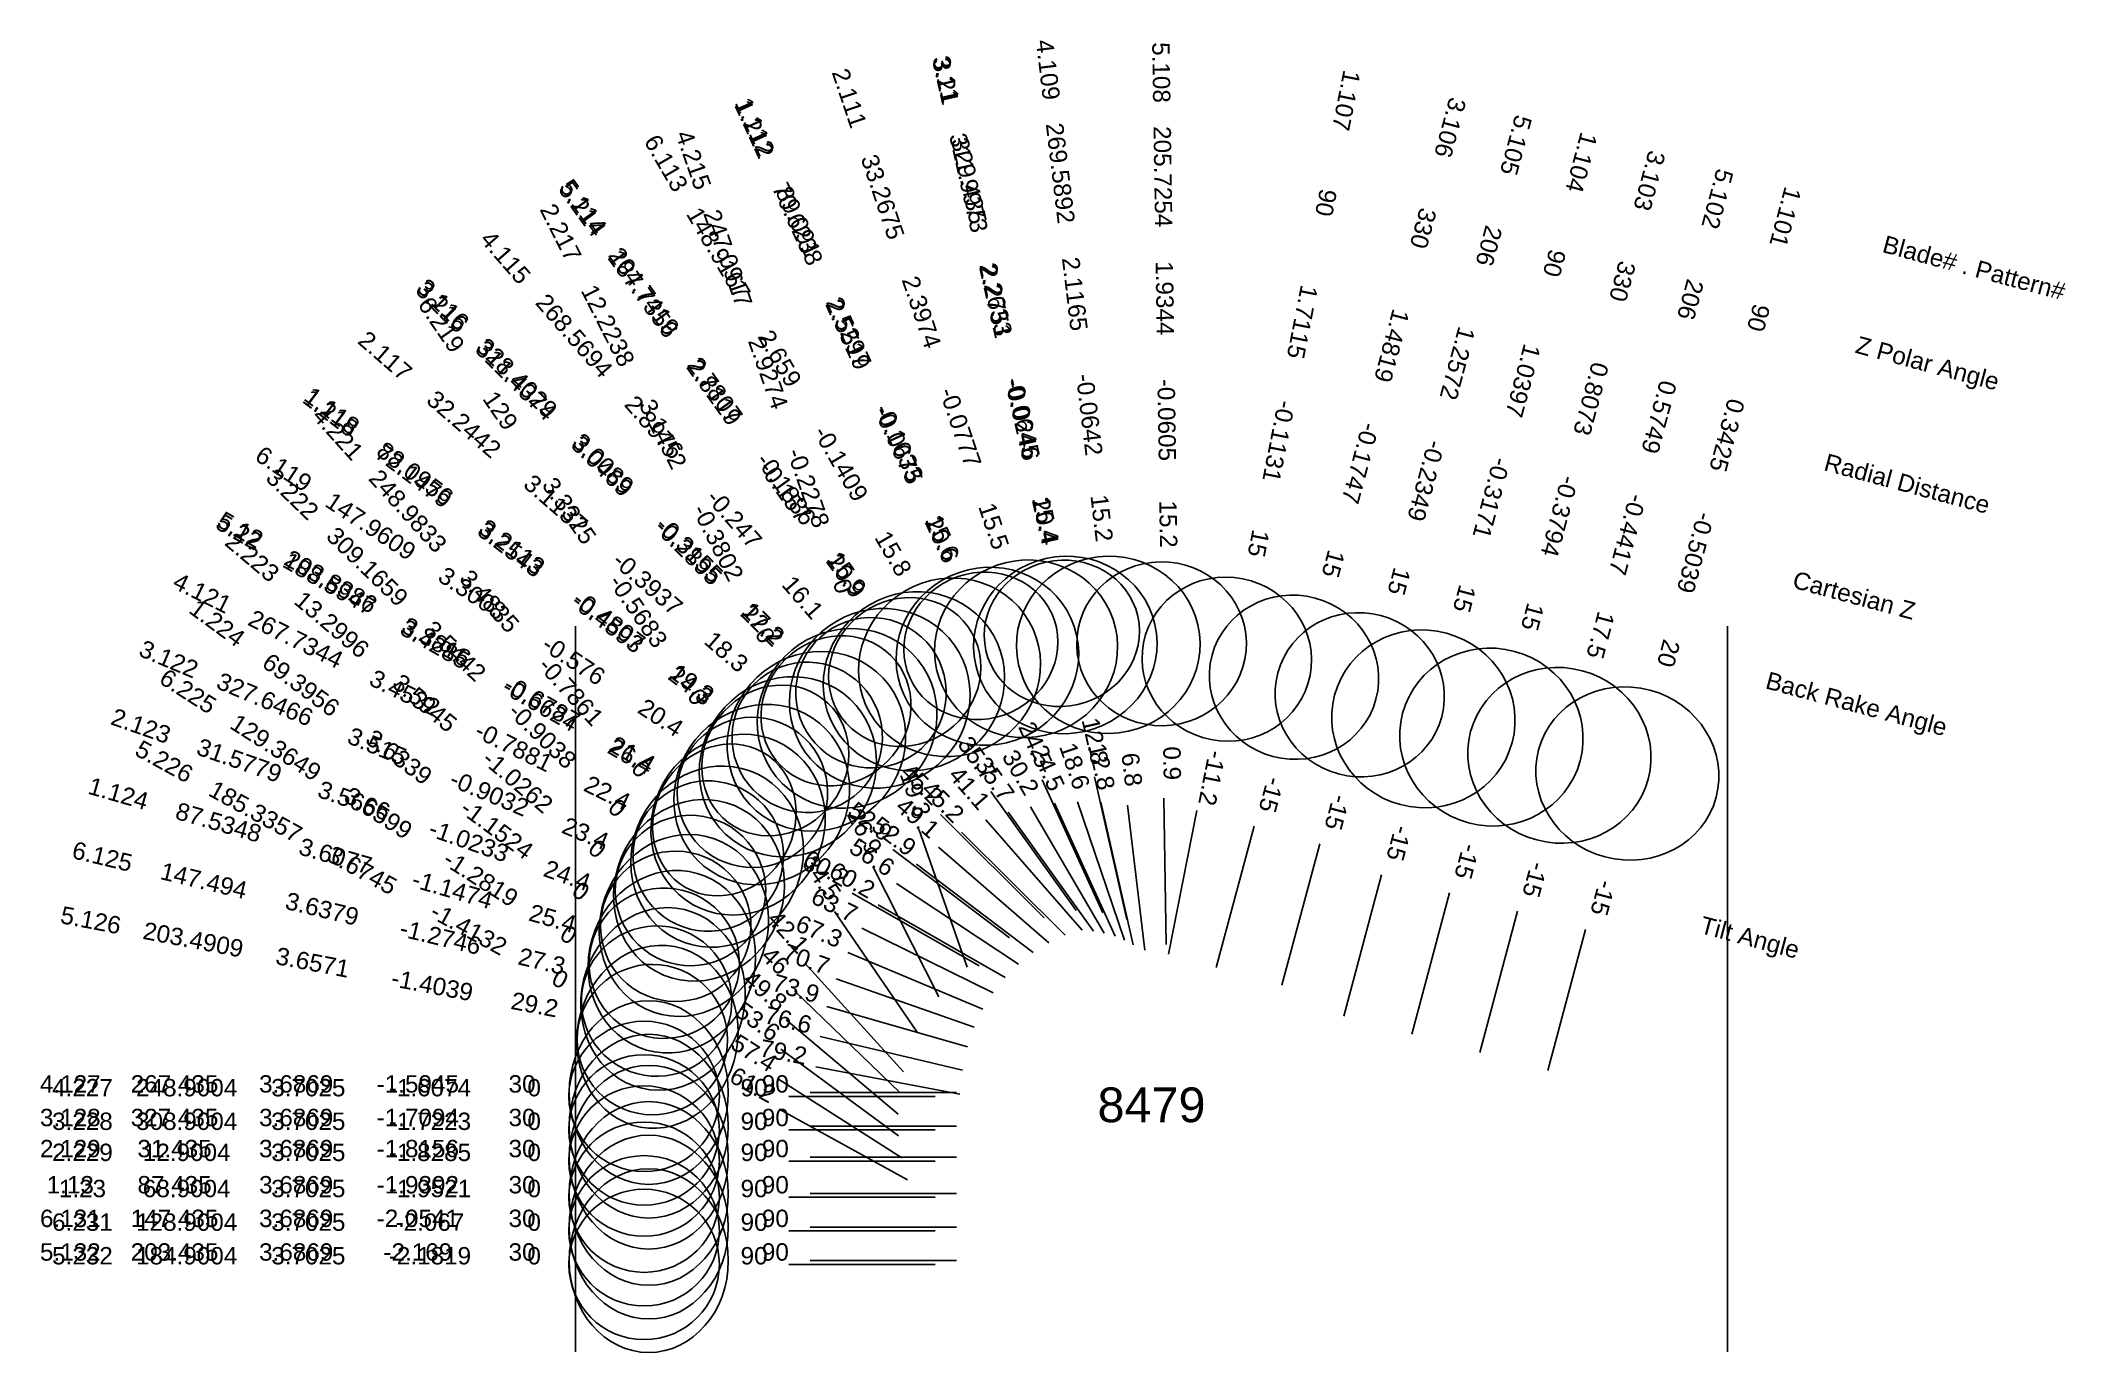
# Model space of a CAD drawing. Header units: inches. Extents: x 30.23 to 37.15, y 15.52 to 20.
import ezdxf
from ezdxf.enums import TextEntityAlignment as Align

# ---------------------------------------------------------------- set-up
doc = ezdxf.new("R2010")
doc.units = ezdxf.units.IN
doc.header["$MEASUREMENT"] = 0
for name, color, linetype, true_color in [('Blade_1', 30, 'Continuous', 0xff7f00), ('Blade_2', 7, 'Continuous', 0xcccc00), ('Blade_3', 7, 'Continuous', 0x00cc00), ('Blade_4', 7, 'Continuous', 0x00cccc), ('Blade_5', 7, 'Continuous', 0x0066cc), ('Blade_6', 190, 'Continuous', 0x7f00ff)]:
    doc.layers.add(name, color=color, linetype=linetype, true_color=true_color)
doc.styles.get("Standard").update_dxf_attribs({"font": 'arial.ttf'})

msp = doc.modelspace()

# ---------------------------------------------------------------- linework, layer by layer
for p, q in [((32.0625, 18), (32.0625, 15.5188)), ((36, 18), (36, 15.5188))]:
    msp.add_line(p, q)
at = {"layer": 'Blade_1'}
for p, q in [((33.6572, 17.4745), (33.8649, 17.0197)), ((33.6994, 17.395), (33.907, 16.9402)), ((34.186, 17.3694), (34.0889, 16.879)), ((33.1471, 17.2368), (33.5457, 16.9349)), ((33.2284, 17.1864), (33.627, 16.8845)), ((34.8176, 17.1502), (34.6881, 16.6672)), ((35.5148, 16.9634), (35.3854, 16.4804)), ((32.9223, 16.7001), (33.4028, 16.5618)), ((32.7641, 16.5542), (33.1666, 16.2574)), ((32.8646, 16.0608), (33.3646, 16.0608)), ((32.792, 16.0479), (33.292, 16.0479))]:
    msp.add_line(p, q, dxfattribs=at)
for centre, major_axis, ratio in [((33.4703, 17.8967), (0.2856, 0.1304), 0.963048), ((33.4481, 17.9325), (0.242, 0.1105), 0.93591), ((34.2885, 17.8869), (0.2845, -0.0563), 0.965926), ((34.9603, 17.6829), (0.3033, -0.0813), 0.965926), ((32.7887, 17.5193), (0.1896, 0.2503), 0.943608), ((32.7457, 17.5407), (0.1606, 0.2121), 0.911163), ((35.6575, 17.4961), (0.3033, -0.0813), 0.939693), ((32.3923, 16.8526), (0.0868, 0.3018), 0.903328), ((32.3661, 16.8476), (0.1525, 0.2069), 1), ((32.3131, 16.0608), (0, 0.314), 0.866025), ((32.2975, 16.0479), (0, 0.257), 1)]:
    msp.add_ellipse(centre, major_axis=major_axis, ratio=ratio, dxfattribs=at)
at = {"layer": 'Blade_2'}
for p, q in [((33.7788, 17.3997), (33.9386, 16.9259)), ((33.3029, 17.2449), (33.6806, 16.9173)), ((33.0785, 17.1788), (33.3047, 16.7329)), ((32.9538, 16.7941), (33.4256, 16.6286)), ((32.7832, 16.6546), (33.1651, 16.3319)), ((32.792, 16.1715), (33.292, 16.1715)), ((32.8646, 16.1844), (33.3646, 16.1844))]:
    msp.add_line(p, q, dxfattribs=at)
for centre, major_axis, ratio in [((33.6026, 17.9223), (0.2975, 0.1003), 0.963726), ((32.8863, 17.6063), (0.2057, 0.2372), 0.949595), ((32.8548, 17.6198), (0.2292, 0.1163), 1), ((32.4334, 16.9767), (0.104, 0.2963), 0.910461), ((32.4055, 16.9738), (0.1659, 0.1963), 1), ((32.3131, 16.1844), (0, 0.314), 0.866025), ((32.2975, 16.1715), (0, 0.257), 1)]:
    msp.add_ellipse(centre, major_axis=major_axis, ratio=ratio, dxfattribs=at)
at = {"layer": 'Blade_3'}
for p, q in [((33.8361, 17.4843), (33.9466, 16.9967)), ((33.8585, 17.3976), (33.969, 16.91)), ((33.3101, 17.3555), (33.6646, 17.0029)), ((34.3816, 17.3158), (34.2522, 16.8328)), ((33.3821, 17.2956), (33.7367, 16.943)), ((35.05, 17.0879), (34.9205, 16.6049)), ((32.9937, 16.8838), (33.4549, 16.6908)), ((32.8115, 16.7527), (33.1712, 16.4054)), ((32.792, 16.2777), (33.292, 16.2777)), ((32.8646, 16.2906), (33.3646, 16.2906))]:
    msp.add_line(p, q, dxfattribs=at)
for centre, major_axis, ratio in [((33.7367, 17.9355), (0.3062, 0.0694), 0.964323), ((33.7249, 17.9754), (0.2594, 0.0588), 0.937581), ((34.5181, 17.8253), (0.2801, -0.0751), 0.965926), ((32.9911, 17.6845), (0.2214, 0.2226), 0.955321), ((32.9531, 17.7105), (0.1876, 0.1886), 0.925925), ((35.1927, 17.6206), (0.3033, -0.0813), 0.965926), ((32.485, 17.0968), (0.1213, 0.2896), 0.917465), ((32.4558, 17.0962), (0.1785, 0.1849), 1), ((32.3131, 16.2906), (0, 0.314), 0.866025), ((32.2975, 16.2777), (0, 0.257), 1)]:
    msp.add_ellipse(centre, major_axis=major_axis, ratio=ratio, dxfattribs=at)
at = {"layer": 'Blade_4'}
for p, q in [((33.9492, 17.3882), (34.0087, 16.8918)), ((33.236, 17.3055), (33.4013, 16.8336)), ((33.4653, 17.3377), (33.7943, 16.9612)), ((33.0413, 16.9678), (33.4897, 16.7464)), ((32.848, 16.847), (33.1832, 16.476)), ((32.8646, 16.4055), (33.3646, 16.4055)), ((32.792, 16.3926), (33.292, 16.3926))]:
    msp.add_line(p, q, dxfattribs=at)
for centre, major_axis, ratio in [((33.8835, 17.9358), (0.3118, 0.0374), 0.96483), ((33.1024, 17.753), (0.2364, 0.2066), 0.960767), ((33.0726, 17.7722), (0.2426, 0.0849), 1), ((32.5468, 17.2119), (0.139, 0.2816), 0.924298), ((32.5165, 17.2139), (0.1907, 0.1723), 1), ((32.3131, 16.4055), (0, 0.314), 0.866025), ((32.2975, 16.3926), (0, 0.257), 1)]:
    msp.add_ellipse(centre, major_axis=major_axis, ratio=ratio, dxfattribs=at)
at = {"layer": 'Blade_5'}
for p, q in [((33.4821, 17.4342), (33.774, 17.0283)), ((34.0738, 17.4121), (34.0816, 16.9121)), ((33.5413, 17.3637), (33.8332, 16.9577)), ((34.6063, 17.2556), (34.4769, 16.7726)), ((33.0084, 17.0873), (33.4422, 16.8388)), ((33.0969, 17.0472), (33.5308, 16.7986)), ((35.2824, 17.0256), (35.1529, 16.5426)), ((32.8847, 16.493), (33.3758, 16.3995)), ((32.7588, 16.3486), (33.197, 16.1077)), ((32.792, 15.8181), (33.292, 15.8181)), ((32.8646, 15.831), (33.3646, 15.831))]:
    msp.add_line(p, q, dxfattribs=at)
for centre, major_axis, ratio in [((34.0656, 17.9395), (0.29, 0.0045), 0.965239), ((33.2193, 17.8114), (0.2549, 0.1833), 0.961565), ((33.1881, 17.843), (0.216, 0.1553), 0.933975), ((34.7428, 17.7651), (0.2801, -0.0751), 0.965926), ((35.4251, 17.5583), (0.3033, -0.0813), 0.953717), ((32.6184, 17.3213), (0.1561, 0.2725), 0.930939), ((32.5715, 17.3376), (0.1322, 0.2308), 0.89557), ((32.3429, 16.5961), (0.0587, 0.3085), 0.872825), ((32.3255, 16.5868), (0.1238, 0.2252), 1), ((32.3131, 15.831), (0, 0.314), 0.866025), ((32.2975, 15.8181), (0, 0.257), 1)]:
    msp.add_ellipse(centre, major_axis=major_axis, ratio=ratio, dxfattribs=at)
at = {"layer": 'Blade_6'}
for p, q in [((33.6183, 17.3824), (33.8697, 16.9502)), ((33.1594, 17.1202), (33.5767, 16.8447)), ((32.9476, 17.0242), (33.2308, 16.6121)), ((32.8986, 16.5975), (33.3849, 16.4816)), ((32.7567, 16.4517), (33.1779, 16.1823)), ((32.792, 15.933), (33.292, 15.933)), ((32.8646, 15.9459), (33.3646, 15.9459))]:
    msp.add_line(p, q, dxfattribs=at)
for centre, major_axis, ratio in [((33.341, 17.8591), (0.2714, 0.1579), 0.96233), ((32.6992, 17.424), (0.173, 0.262), 0.937389), ((32.6675, 17.4317), (0.2118, 0.1456), 1), ((32.3621, 16.7254), (0.0728, 0.3054), 0.888508), ((32.3401, 16.7181), (0.1385, 0.2165), 1), ((32.3131, 15.9459), (0, 0.314), 0.866025), ((32.2975, 15.933), (0, 0.257), 1)]:
    msp.add_ellipse(centre, major_axis=major_axis, ratio=ratio, dxfattribs=at)

# ---------------------------------------------------------------- texts
for s, height, p in [('Blade# . Pattern#', 0.059375, (36.5327, 19.3078)), ('Z Polar Angle', 0.059375, (36.4405, 18.9637)), ('Radial Distance', 0.059375, (36.3329, 18.5622)), ('Cartesian Z', 0.059375, (36.2254, 18.1608)), ('Back Rake Angle', 0.059375, (36.1332, 17.8167)), ('Tilt Angle', 0.05937, (35.9092, 16.9806))]:
    msp.add_text(s, height=height, rotation=345).set_placement(p, align=Align.MIDDLE_LEFT)
msp.add_text('8479', height=0.11875).set_placement((34.0312, 16.3636), align=Align.MIDDLE_CENTER)
at = {"layer": 'Blade_1'}
for s, height, rotation, p in [('1.107', 0.05937, 258.8, (34.6677, 19.8022)), ('1.212', 0.05937, 294.54194, (32.6471, 19.6868)), ('1.112', 0.05937, 294.54194, (32.6493, 19.6946)), ('1.104', 0.05937, 255, (35.4719, 19.5921)), ('70.6238', 0.05937, 294.54194, (32.795, 19.3627)), ('89.091', 0.05937, 294.54194, (32.7973, 19.3706)), ('90', 0.05937, 258.8, (34.5985, 19.4527)), ('1.101', 0.05937, 255, (36.1691, 19.4053)), ('90', 0.05937, 255, (35.3796, 19.2479)), ('2.5519', 0.05937, 294.54194, (32.9677, 18.9846)), ('2.5297', 0.05937, 294.54194, (32.9699, 18.9925)), ('1.7115', 0.05937, 258.8, (34.5178, 19.045)), ('90', 0.05937, 255, (36.0769, 19.0611)), ('1.0397', 0.05937, 255, (35.2721, 18.8465)), ('1.218', 0.05937, 322.86677, (31.2082, 18.7049)), ('1.118', 0.05937, 322.86677, (31.213, 18.7125)), ('-0.1131', 0.05937, 258.8, (34.4371, 18.6373)), ('0.3425', 0.05937, 255, (35.9693, 18.6597)), ('-0.0675', 0.05937, 294.54194, (33.1403, 18.6066)), ('-0.1033', 0.05937, 294.54194, (33.1426, 18.6144)), ('72.1479', 0.05937, 322.86677, (31.4922, 18.4898)), ('88.0956', 0.05937, 322.86677, (31.497, 18.4974)), ('-0.3171', 0.05937, 255, (35.1645, 18.445)), ('3.2543', 0.05937, 322.86677, (31.8236, 18.2389)), ('3.2113', 0.05937, 322.86677, (31.8283, 18.2465)), ('20.6', 0.05937, 294.54194, (33.2883, 18.2825)), ('15.6', 0.05937, 294.54194, (33.2905, 18.2904)), ('-0.5039', 0.05937, 255, (35.8617, 18.2582)), ('15', 0.05937, 258.8, (34.3679, 18.2879)), ('15', 0.05937, 255, (35.0723, 18.1009)), ('1.224', 0.05937, 323.59999, (30.8211, 17.9867)), ('-0.4593', 0.05937, 322.86677, (32.1549, 17.988)), ('-0.4807', 0.05937, 322.86677, (32.1597, 17.9956)), ('20', 0.05937, 255, (35.7695, 17.9141)), ('69.3956', 0.05937, 323.59999, (31.1078, 17.7753)), ('24.3', 0.05937, 322.86677, (32.439, 17.773)), ('19.3', 0.05937, 322.86677, (32.4437, 17.7805)), ('24.5', 0.05937, 294.54194, (33.6079, 17.5825)), ('3.6339', 0.05937, 323.59999, (31.4424, 17.5286)), ('24.5', 0.05937, 294.54194, (33.65, 17.503)), ('-11.2', 0.05937, 258.8, (34.2091, 17.4859)), ('1.124', 0.05937, 343.94633, (30.4929, 17.3992)), ('87.5348', 0.05937, 343.94633, (30.8352, 17.3007)), ('-1.1524', 0.05937, 323.59999, (31.7769, 17.282)), ('52.9', 0.05937, 322.86677, (33.0524, 17.3084)), ('52.9', 0.05937, 322.86677, (33.1337, 17.2581)), ('-15', 0.05937, 255, (34.8483, 17.2649)), ('3.6077', 0.05937, 343.94633, (31.2346, 17.1857)), ('-1.1474', 0.05937, 343.94633, (31.6341, 17.0708)), ('0', 0.0594, 323.59999, (32.0637, 17.0706)), ('-15', 0.05937, 255, (35.5455, 17.0781)), ('25.4', 0.05937, 343.94633, (31.9764, 16.9723)), ('73.9', 0.05937, 343.94633, (32.8082, 16.7329)), ('53.6', 0.05937, 323.59999, (32.6685, 16.6246)), ('1.13', 0.05937, 359.99999, (30.3366, 16.0608)), ('1.23', 0.05937, 359.99999, (30.378, 16.0479)), ('87.435', 0.05937, 359.99999, (30.6928, 16.0608)), ('68.9004', 0.05937, 359.99999, (30.7342, 16.0479)), ('3.6869', 0.05937, 359.99999, (31.1085, 16.0608)), ('3.7025', 0.05937, 359.99999, (31.1499, 16.0479)), ('-1.9392', 0.05937, 359.99999, (31.5241, 16.0608)), ('-1.9521', 0.05937, 359.99999, (31.5655, 16.0479)), ('30', 0.05937, 359.99999, (31.8803, 16.0608)), ('0', 0.0594, 359.99999, (31.9217, 16.0479)), ('90', 0.05937, 359.99999, (32.6732, 16.0479)), ('90', 0.05937, 359.99999, (32.7458, 16.0608))]:
    msp.add_text(s, height=height, rotation=rotation, dxfattribs=at).set_placement(p, align=Align.CENTER)
at = {"layer": 'Blade_2'}
for s, height, rotation, p in [('2.111', 0.05937, 288.63783, (32.9709, 19.7951)), ('33.2675', 0.05937, 288.63783, (33.0848, 19.4576)), ('2.217', 0.05937, 296.9, (31.9863, 19.3316)), ('2.3974', 0.05937, 288.63783, (33.2176, 19.0638)), ('12.2238', 0.05937, 296.9, (32.1475, 19.0139)), ('2.117', 0.05937, 319.06233, (31.3932, 18.9014)), ('32.2442', 0.05937, 319.06233, (31.6623, 18.6679)), ('3.1452', 0.05937, 296.9, (32.3356, 18.6432)), ('-0.0777', 0.05937, 288.63783, (33.3504, 18.6699)), ('3.1137', 0.05937, 319.06233, (31.9763, 18.3956)), ('15.5', 0.05937, 288.63783, (33.4643, 18.3324)), ('-0.3802', 0.05937, 296.9, (32.5236, 18.2726)), ('2.223', 0.05937, 319.79999, (30.9394, 18.2128)), ('-0.3937', 0.05937, 319.06233, (32.2903, 18.1233)), ('13.2996', 0.05937, 319.79999, (31.2115, 17.9828)), ('0', 0.0594, 296.9, (32.6848, 17.9549)), ('18.3', 0.05937, 319.06233, (32.5594, 17.8899)), ('3.5945', 0.05937, 319.79999, (31.5289, 17.7145)), ('2.123', 0.05937, 340.66722, (30.5683, 17.631)), ('31.5779', 0.05937, 340.66722, (30.9045, 17.5131)), ('18.6', 0.05937, 288.63783, (33.7409, 17.5122)), ('-1.0262', 0.05937, 319.79999, (31.8464, 17.4463)), ('3.5666', 0.05937, 340.66722, (31.2967, 17.3755)), ('26.9', 0.05937, 296.9, (33.0248, 17.2847)), ('49.1', 0.05937, 319.06233, (33.2132, 17.3227)), ('-1.0233', 0.05937, 340.66722, (31.6889, 17.2379)), ('0', 0.0594, 319.79999, (32.1185, 17.2163)), ('24.4', 0.05937, 340.66722, (32.025, 17.12)), ('70.7', 0.05937, 340.66722, (32.8417, 16.8334)), ('49.8', 0.05937, 319.79999, (32.6925, 16.7313)), ('2.129', 0.05937, 359.99999, (30.3366, 16.1844)), ('2.229', 0.05937, 359.99999, (30.378, 16.1715)), ('31.435', 0.05937, 359.99999, (30.6928, 16.1844)), ('12.9004', 0.05937, 359.99999, (30.7342, 16.1715)), ('3.6869', 0.05937, 359.99999, (31.1085, 16.1844)), ('3.7025', 0.05937, 359.99999, (31.1499, 16.1715)), ('-1.8156', 0.05937, 359.99999, (31.5241, 16.1844)), ('-1.8285', 0.05937, 359.99999, (31.5655, 16.1715)), ('30', 0.05937, 359.99999, (31.8803, 16.1844)), ('0', 0.0594, 359.99999, (31.9217, 16.1715)), ('90', 0.05937, 359.99999, (32.6732, 16.1715)), ('90', 0.05937, 359.99999, (32.7458, 16.1844))]:
    msp.add_text(s, height=height, rotation=rotation, dxfattribs=at).set_placement(p, align=Align.CENTER)
at = {"layer": 'Blade_3'}
for s, height, rotation, p in [('3.21', 0.05937, 282.76183, (33.2989, 19.8563)), ('3.11', 0.05937, 282.76183, (33.3001, 19.8632)), ('3.106', 0.05937, 255, (35.0234, 19.7113)), ('311.9973', 0.05937, 282.76183, (33.3776, 19.5088)), ('329.435', 0.05937, 282.76183, (33.3788, 19.5157)), ('3.103', 0.05937, 255, (35.7043, 19.5298)), ('330', 0.05937, 255, (34.9312, 19.3672)), ('2.2633', 0.05937, 282.76183, (33.4706, 19.1104)), ('330', 0.05937, 255, (35.612, 19.1856)), ('3.216', 0.05937, 315.15888, (31.5857, 19.0704)), ('3.116', 0.05937, 315.15888, (31.5896, 19.0782)), ('2.2751', 0.05937, 282.76183, (33.4694, 19.1035)), ('1.4819', 0.05937, 255, (34.8237, 18.9657)), ('311.4374', 0.05937, 315.15888, (31.8383, 18.8192)), ('328.4029', 0.05937, 315.15888, (31.8422, 18.827)), ('0.8073', 0.05937, 255, (35.5045, 18.7842)), ('-0.0246', 0.05937, 282.76183, (33.5612, 18.6981)), ('-0.0645', 0.05937, 282.76183, (33.5624, 18.705)), ('-0.1747', 0.05937, 255, (34.7161, 18.5642)), ('3.0469', 0.05937, 315.15888, (32.133, 18.5261)), ('3.0089', 0.05937, 315.15888, (32.1369, 18.5339)), ('3.222', 0.05937, 315.99999, (31.075, 18.4296)), ('-0.3794', 0.05937, 255, (35.3969, 18.3827)), ('20.4', 0.05937, 282.76183, (33.6399, 18.3506)), ('15.4', 0.05937, 282.76183, (33.6411, 18.3576)), ('-0.2895', 0.05937, 315.15888, (32.4277, 18.233)), ('-0.3155', 0.05937, 315.15888, (32.4316, 18.2409)), ('309.1659', 0.05937, 315.99999, (31.3313, 18.1821)), ('15', 0.05937, 255, (34.6239, 18.2201)), ('22.2', 0.05937, 315.15888, (32.6803, 17.9818)), ('17.2', 0.05937, 315.15888, (32.6842, 17.9896)), ('15', 0.05937, 255, (35.3047, 18.0386)), ('3.5442', 0.05937, 315.99999, (31.6303, 17.8934)), ('3.122', 0.05937, 337.28492, (30.6618, 17.86)), ('327.6466', 0.05937, 337.28492, (30.9904, 17.7225)), ('-0.9038', 0.05937, 315.99999, (31.9292, 17.6047)), ('3.515', 0.05937, 337.28492, (31.3738, 17.562)), ('12.8', 0.05937, 282.76183, (33.8099, 17.6002)), ('12.8', 0.05937, 282.76183, (33.8323, 17.5134)), ('45.2', 0.05937, 315.15888, (33.2259, 17.4392)), ('-0.9032', 0.05937, 337.28492, (31.7572, 17.4015)), ('45.2', 0.05937, 315.15888, (33.2979, 17.3793)), ('-15', 0.05937, 255, (34.4123, 17.4305)), ('0', 0.0594, 315.99999, (32.1855, 17.3572)), ('23.4', 0.05937, 337.28492, (32.0858, 17.2639)), ('-15', 0.05937, 255, (35.0807, 17.2026)), ('67.3', 0.05937, 337.28492, (32.8842, 16.9297)), ('46', 0.05937, 315.99999, (32.7261, 16.8352)), ('3.128', 0.05937, 359.99999, (30.3366, 16.2906)), ('3.228', 0.05937, 359.99999, (30.378, 16.2777)), ('327.435', 0.05937, 359.99999, (30.6928, 16.2906)), ('308.9004', 0.05937, 359.99999, (30.7342, 16.2777)), ('3.6869', 0.05937, 359.99999, (31.1085, 16.2906)), ('3.7025', 0.05937, 359.99999, (31.1499, 16.2777)), ('-1.7094', 0.05937, 359.99999, (31.5241, 16.2906)), ('-1.7223', 0.05937, 359.99999, (31.5655, 16.2777)), ('30', 0.05937, 359.99999, (31.8803, 16.2906)), ('0', 0.0594, 359.99999, (31.9217, 16.2777)), ('90', 0.05937, 359.99999, (32.6732, 16.2777)), ('90', 0.05937, 359.99999, (32.7458, 16.2906))]:
    msp.add_text(s, height=height, rotation=rotation, dxfattribs=at).set_placement(p, align=Align.CENTER)
at = {"layer": 'Blade_4'}
for s, height, rotation, p in [('4.109', 0.05937, 276.83847, (33.6482, 19.8982)), ('4.215', 0.05937, 289.3, (32.4382, 19.5838)), ('269.5892', 0.05937, 276.83847, (33.6906, 19.5445)), ('247.0917', 0.05937, 289.3, (32.5559, 19.2476)), ('4.115', 0.05937, 311.14738, (31.8019, 19.2413)), ('2.1165', 0.05937, 276.83847, (33.7401, 19.1319)), ('268.5694', 0.05937, 311.14738, (32.0363, 18.9731)), ('2.9274', 0.05937, 289.3, (32.6933, 18.8553)), ('-0.0642', 0.05937, 276.83847, (33.7895, 18.7192)), ('2.8976', 0.05937, 311.14738, (32.3097, 18.6601)), ('4.221', 0.05937, 312.09999, (31.2296, 18.6381)), ('-0.2278', 0.05937, 289.3, (32.8307, 18.4631)), ('248.9833', 0.05937, 312.09999, (31.4684, 18.3738)), ('-0.247', 0.05937, 311.14738, (32.5832, 18.3471)), ('15.2', 0.05937, 276.83847, (33.832, 18.3655)), ('4.121', 0.05937, 333.72614, (30.7745, 18.0868)), ('3.4835', 0.05937, 312.09999, (31.7471, 18.0654)), ('16.1', 0.05937, 311.14738, (32.8176, 18.0789)), ('0', 0.0594, 289.3, (32.9484, 18.1268)), ('267.7344', 0.05937, 333.72614, (31.0939, 17.9291)), ('-0.7861', 0.05937, 312.09999, (32.0257, 17.757)), ('3.4532', 0.05937, 333.72614, (31.4666, 17.7451)), ('-0.7881', 0.05937, 333.72614, (31.8393, 17.5612)), ('0', 0.0594, 312.09999, (32.2646, 17.4927)), ('6.8', 0.05937, 276.83847, (33.935, 17.5061)), ('22.4', 0.05937, 333.72614, (32.1587, 17.4035)), ('19.3', 0.05937, 289.3, (33.1968, 17.4176)), ('41.1', 0.05937, 311.14738, (33.3871, 17.4271)), ('63.7', 0.05937, 333.72614, (32.9348, 17.0203)), ('42.1', 0.05937, 312.09999, (32.7684, 16.9351)), ('4.127', 0.05937, 359.99999, (30.3366, 16.4055)), ('4.227', 0.05937, 359.99999, (30.378, 16.3926)), ('267.435', 0.05937, 359.99999, (30.6928, 16.4055)), ('248.9004', 0.05937, 359.99999, (30.7342, 16.3926)), ('3.6869', 0.05937, 359.99999, (31.1085, 16.4055)), ('3.7025', 0.05937, 359.99999, (31.1499, 16.3926)), ('-1.5945', 0.05937, 359.99999, (31.5241, 16.4055)), ('-1.6074', 0.05937, 359.99999, (31.5655, 16.3926)), ('30', 0.05937, 359.99999, (31.8803, 16.4055)), ('0', 0.0594, 359.99999, (31.9217, 16.3926)), ('90', 0.05937, 359.99999, (32.6732, 16.3926)), ('90', 0.05937, 359.99999, (32.7458, 16.4055))]:
    msp.add_text(s, height=height, rotation=rotation, dxfattribs=at).set_placement(p, align=Align.CENTER)
at = {"layer": 'Blade_5'}
for s, height, rotation, p in [('5.108', 0.05937, 270.89347, (34.0351, 19.8918)), ('5.105', 0.05937, 255, (35.2481, 19.6511)), ('205.7254', 0.05937, 270.89347, (34.0407, 19.5356)), ('5.214', 0.05937, 305.72267, (32.0621, 19.4087)), ('5.114', 0.05937, 305.72268, (32.0653, 19.416)), ('5.102', 0.05937, 255, (35.9367, 19.4675)), ('206', 0.05937, 255, (35.1559, 19.307)), ('187.7356', 0.05937, 305.72267, (32.2701, 19.1194)), ('204.7419', 0.05937, 305.72268, (32.2733, 19.1268)), ('1.9344', 0.05937, 270.89347, (34.0472, 19.12)), ('206', 0.05937, 255, (35.8444, 19.1233)), ('1.2572', 0.05937, 255, (35.0484, 18.9055)), ('2.8119', 0.05937, 305.72267, (32.5128, 18.782)), ('2.7807', 0.05937, 305.72268, (32.516, 18.7894)), ('-0.0605', 0.05937, 270.89347, (34.0537, 18.7044)), ('0.5749', 0.05937, 255, (35.7369, 18.7219)), ('-0.2349', 0.05937, 255, (34.9408, 18.504)), ('-0.1886', 0.05937, 305.72268, (32.7586, 18.452)), ('-0.157', 0.05937, 305.72267, (32.7554, 18.4446)), ('15.2', 0.05937, 270.89347, (34.0592, 18.3482)), ('-0.4417', 0.05937, 255, (35.6293, 18.3204)), ('5.22', 0.05937, 330.19491, (30.8981, 18.2962)), ('5.12', 0.05937, 330.19491, (30.9033, 18.3037)), ('188.5947', 0.05937, 330.19491, (31.2072, 18.1191)), ('203.8386', 0.05937, 330.19491, (31.2125, 18.1266)), ('20.9', 0.05937, 305.72267, (32.9635, 18.1554)), ('15.9', 0.05937, 305.72268, (32.9666, 18.1627)), ('15', 0.05937, 255, (34.8486, 18.1599)), ('3.4285', 0.05937, 330.19491, (31.5679, 17.9125)), ('3.3816', 0.05937, 330.19491, (31.5731, 17.9201)), ('17.5', 0.05937, 255, (35.5371, 17.9763)), ('-0.6624', 0.05937, 330.19491, (31.9285, 17.7059)), ('-0.6787', 0.05937, 330.19491, (31.9338, 17.7135)), ('5.226', 0.05937, 331.19999, (30.6434, 17.5115)), ('26.4', 0.05937, 330.19491, (32.2376, 17.5288)), ('21.4', 0.05937, 330.19491, (32.2429, 17.5364)), ('35.7', 0.05937, 305.72267, (33.4127, 17.5306)), ('0.9', 0.05937, 270.89347, (34.072, 17.5308)), ('35.7', 0.05937, 305.72268, (33.472, 17.4601)), ('185.3357', 0.05937, 331.19999, (30.9556, 17.3399)), ('-15', 0.05937, 255, (34.637, 17.3703)), ('3.6745', 0.05937, 331.19999, (31.3198, 17.1397)), ('60.2', 0.05937, 330.19491, (32.9053, 17.1464)), ('60.2', 0.05937, 330.19491, (32.9939, 17.1062)), ('-15', 0.05937, 255, (35.3131, 17.1403)), ('5.126', 0.05937, 349.22232, (30.4013, 16.9657)), ('-1.4132', 0.05937, 331.19999, (31.684, 16.9394)), ('203.4909', 0.05937, 349.22232, (30.7512, 16.8991)), ('3.6571', 0.05937, 349.22232, (31.1595, 16.8214)), ('-1.4039', 0.05937, 349.22232, (31.5678, 16.7436)), ('0', 0.0594, 331.19999, (31.9962, 16.7678)), ('29.2', 0.05937, 349.22232, (31.9178, 16.677)), ('79.2', 0.05937, 349.22232, (32.768, 16.5152)), ('61.2', 0.05937, 331.19999, (32.6548, 16.4058)), ('5.132', 0.05937, 359.99999, (30.3366, 15.831)), ('5.232', 0.05937, 359.99999, (30.378, 15.8181)), ('203.435', 0.05937, 359.99999, (30.6928, 15.831)), ('184.9004', 0.05937, 359.99999, (30.7342, 15.8181)), ('3.6869', 0.05937, 359.99999, (31.1085, 15.831)), ('3.7025', 0.05937, 359.99999, (31.1499, 15.8181)), ('-2.169', 0.05937, 359.99999, (31.5241, 15.831)), ('-2.1819', 0.05937, 359.99999, (31.5655, 15.8181)), ('30', 0.05937, 359.99999, (31.8803, 15.831)), ('0', 0.0594, 359.99999, (31.9217, 15.8181)), ('90', 0.05937, 359.99999, (32.6732, 15.8181)), ('90', 0.05937, 359.99999, (32.7458, 15.831))]:
    msp.add_text(s, height=height, rotation=rotation, dxfattribs=at).set_placement(p, align=Align.CENTER)
at = {"layer": 'Blade_6'}
for s, height, rotation, p in [('6.113', 0.05937, 300.18478, (32.3472, 19.5676)), ('148.9167', 0.05937, 300.18478, (32.5263, 19.2597)), ('6.219', 0.05937, 304.5, (31.5803, 19.0136)), ('2.659', 0.05937, 300.18478, (32.7353, 18.9004)), ('129', 0.05937, 304.5, (31.7821, 18.72)), ('-0.1409', 0.05937, 300.18478, (32.9443, 18.5411)), ('6.119', 0.05937, 326.56831, (31.0497, 18.5129)), ('3.3325', 0.05937, 304.5, (32.0175, 18.3775)), ('147.9609', 0.05937, 326.56831, (31.347, 18.3167)), ('15.8', 0.05937, 300.18478, (33.1234, 18.2332)), ('3.3008', 0.05937, 326.56831, (31.6939, 18.0877)), ('-0.5683', 0.05937, 304.5, (32.2529, 18.035)), ('-0.576', 0.05937, 326.56831, (32.0407, 17.8587)), ('6.225', 0.05937, 327.39999, (30.723, 17.7523)), ('20.4', 0.05937, 326.56831, (32.338, 17.6624)), ('0', 0.0594, 304.5, (32.4547, 17.7414)), ('129.3649', 0.05937, 327.39999, (31.0231, 17.5603)), ('30.2', 0.05937, 300.18478, (33.5586, 17.485)), ('3.6599', 0.05937, 327.39999, (31.3733, 17.3364)), ('6.125', 0.05937, 346.59397, (30.4394, 17.1836)), ('56.6', 0.05937, 326.56831, (33.0603, 17.1856)), ('147.494', 0.05937, 346.59397, (30.786, 17.1011)), ('-1.2819', 0.05937, 327.39999, (31.7234, 17.1125)), ('34.5', 0.05937, 304.5, (32.8803, 17.122)), ('3.6379', 0.05937, 346.59397, (31.1903, 17.0047)), ('-1.2746', 0.05937, 346.59397, (31.5946, 16.9083)), ('0', 0.0594, 327.39999, (32.0235, 16.9205)), ('27.3', 0.05937, 346.59397, (31.9411, 16.8257)), ('76.6', 0.05937, 346.59397, (32.783, 16.6251)), ('57.4', 0.05937, 327.39999, (32.6566, 16.5157)), ('6.131', 0.05937, 359.99999, (30.3366, 15.9459)), ('6.231', 0.05937, 359.99999, (30.378, 15.933)), ('147.435', 0.05937, 359.99999, (30.6928, 15.9459)), ('128.9004', 0.05937, 359.99999, (30.7342, 15.933)), ('3.6869', 0.05937, 359.99999, (31.1085, 15.9459)), ('3.7025', 0.05937, 359.99999, (31.1499, 15.933)), ('-2.0541', 0.05937, 359.99999, (31.5241, 15.9459)), ('-2.067', 0.05937, 359.99999, (31.5655, 15.933)), ('30', 0.05937, 359.99999, (31.8803, 15.9459)), ('0', 0.0594, 359.99999, (31.9217, 15.933)), ('90', 0.05937, 359.99999, (32.6732, 15.933)), ('90', 0.05937, 359.99999, (32.7458, 15.9459))]:
    msp.add_text(s, height=height, rotation=rotation, dxfattribs=at).set_placement(p, align=Align.CENTER)

doc.saveas('drawing.dxf')
